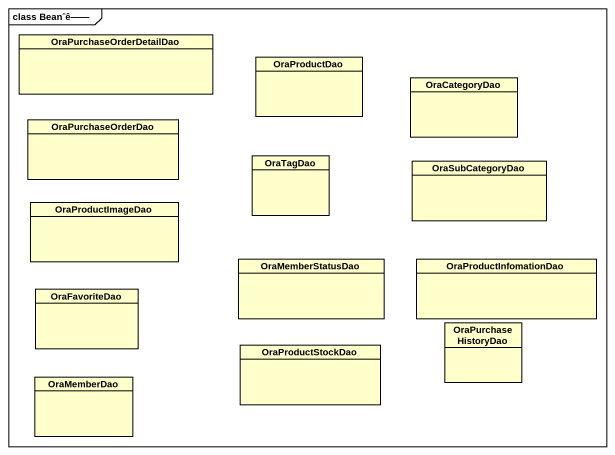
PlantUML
@startuml
mainframe class Beanˆê——
hide circle
hide empty members
class OraPurchaseOrderDetailDao
class OraProductDao
class OraCategoryDao
class OraPurchaseOrderDao
class OraTagDao
class OraSubCategoryDao
class OraProductImageDao
class OraFavoriteDao
class OraMemberStatusDao
class OraProductInfomationDao
class OraPurchaseHistoryDao
class OraProductStockDao
class OraMemberDao
@enduml
